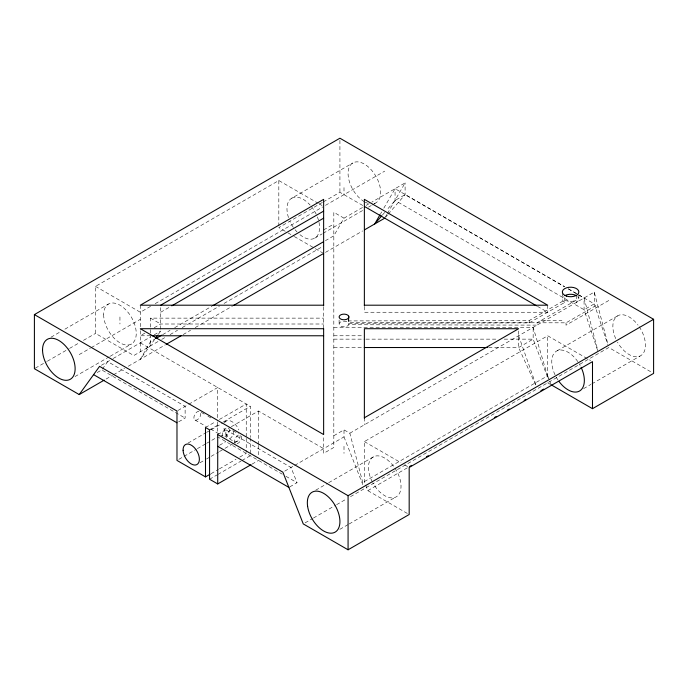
<?xml version="1.0" encoding="UTF-8"?>
<svg xmlns="http://www.w3.org/2000/svg" width="688" height="688" viewBox="0 0 688 688"><rect width="100%" height="100%" fill="white"/><g stroke="black" fill="none" stroke-linecap="round" stroke-linejoin="round"><path stroke-width="0.52" stroke-dasharray="3.44 2.58" d="M348.893 317.89L348.73 322.388L566.018 322.835L596.092 305.472L596.092 307.82M362.516 207.484L344 218.173L333.818 235.812L325.441 240.645M380.602 213.753L381.668 211.895M383.818 208.18L395.067 188.684L564.616 286.733L405.103 194.652L395.067 200.449L386.639 210.175M386.88 214.458L384.738 218.173L387.55 214.931M387.413 213.529L405.103 182.896L371.812 202.117M102.331 369.112L107.724 361.639L185.124 406.324L185.124 418.089L177.882 422.269M154.697 339.365L140.318 359.291L150.5 341.652L154.224 339.502M158.292 334.385L160.682 331.066L160.682 306.203M382.425 215.043L385.942 210.992M388.247 214.114L405.103 194.652L405.103 182.896M157.999 341.566L133.807 355.533L95.503 333.413L95.503 286.38L278.821 180.54L318.148 203.244M51.024 337.189L60.286 331.848M64.913 329.174L108.429 304.053M288.496 217.606A23.048 13.304 60 0 1 291.738 198.213L352.849 162.936M35.329 368.157L46.44 361.75M47.36 361.209L68.654 348.919M69.583 348.386L79.765 342.504M83.472 340.362L95.503 333.413M322.337 202.461L278.821 227.582L287.025 232.32M323.265 201.919L339.924 192.305L362.791 205.497M150.552 306.341L140.318 312.249L95.503 286.38M155.204 303.649L322.698 206.95M325.484 205.342L384.738 171.131M79.215 354.587L90.317 348.171M91.246 347.638L140.318 319.301M160.682 312.249L170.865 306.366M144.944 333.095L140.318 335.77L149.967 335.77M154.207 327.746L160.682 324.005L323.635 324.005M323.635 229.93L333.818 224.056M366.231 205.342L370.884 202.65M74.992 376.568L109.246 356.797M110.175 356.264L131.468 343.966M314.786 238.125L322.19 233.851M323.119 233.318L362.929 210.33M368.484 207.122L371.262 205.523M372.191 204.99L375.889 202.848M101.385 365.294L112.256 359.024M113.159 358.5L150.5 336.948M154.207 334.807L160.682 331.066M162.6 334.66L170.039 330.369M174.692 327.677L211.913 306.194M97.206 372.552L101.738 369.938L185.124 418.089M161.714 339.416L165.447 337.266M170.091 334.583L177.547 330.283M182.191 327.6L219.42 306.108M224.064 303.425L323.635 245.934M106.064 379.062L112.54 375.321M113.468 374.788L124.58 368.372M128.278 366.24L165.438 344.783M183.12 334.574L190.567 330.274M195.22 327.591L232.441 306.1M325.493 252.376L362.628 230.936M177.882 410.504L187.841 404.759M188.744 404.234L217.718 387.507L217.718 420.798M205.497 427.489L215.679 421.615M219.386 419.474L246.235 403.976L246.235 437.258M209.565 429.845L219.756 423.963M223.454 421.83L250.303 406.324L250.303 437.465M188.013 443.106L205.6 432.95M206.529 432.417L210.236 430.284M211.156 429.751L223.196 422.802M224.116 422.26L225.974 421.194M217.718 434.549L230.385 427.231M231.297 426.706L258.456 411.028L323.635 448.662M178.828 459.352L196.424 449.195M197.344 448.662L205.678 443.846M206.606 443.313L217.718 436.897L282.243 474.152M219.524 445.265L225.862 441.601M200.019 462.766L205.574 459.558M206.495 459.025L210.201 456.884M211.13 456.35L218.535 452.076M219.463 451.543L224.09 448.868M225.01 448.335L233.344 443.519M234.273 442.986L237.979 440.845M211.053 473.679L218.457 469.397M219.386 468.863L236.044 459.249M239.751 457.107L246.235 453.366M209.565 479.235L216.978 474.961M217.898 474.428L241.049 461.063M241.97 460.53L250.303 455.714L250.303 438.54M251.971 464.159L258.456 460.418M348.893 321.657L348.73 320.926L529.218 320.556L564.762 300.037A8.256 4.764 0 0 0 576.432 300.037L537.053 322.775L537.053 325.123L348.73 324.736A4.893 2.829 0 0 1 341.188 326.327A4.893 2.829 0 0 1 341.188 321.692A4.893 2.829 0 0 1 348.73 323.274L529.218 322.904L564.762 302.393L564.762 295.333M333.818 435.728L344 429.845L349.839 433.216L363.29 484.541M349.839 433.216L594.26 292.099L607.986 344.447M284.703 471.134L293.759 465.905M294.662 465.389L344 436.897L344 429.845M407.339 513.454L367.822 490.639L364.365 481.6L364.365 441.601L547.682 335.77L590.665 360.581M608.785 300.493L566.018 325.183L566.018 322.835M289.794 486.872L297.035 482.692L291.041 467.479L225.862 429.845L225.862 437.327M315.74 490.174L327.772 483.225M328.701 482.692L374.066 456.505M557.168 350.76L618.28 315.482M364.365 481.6L547.682 375.768L547.682 335.77M305.111 522.854L312.524 518.58M313.444 518.038L335.667 505.216M336.595 504.682L346.778 498.8M350.484 496.659L608.785 347.526L651.768 372.346M367.822 490.639L407.838 467.539M339.855 529.339L348.188 524.523M349.117 523.989L395.402 497.261M583.562 388.66L590.966 384.386M591.895 383.852L640.038 356.057M540.94 320.531L561.958 320.488M547.682 305.197L547.682 312.249L364.365 312.249L364.365 305.833M150.5 333.095L150.5 318.131L323.635 318.131M333.818 327.376L533.157 327.376L548.413 378.77M333.818 335.77L363.316 335.77M333.818 339.141L364.898 339.141M365.964 339.141L496.719 339.141M504.218 339.141L533.157 339.141L548.207 378.873M333.818 347.526L364.365 347.526M488.626 347.526L518.623 347.526L533.157 339.141L533.157 327.376M568.297 288.874L594.26 303.864L607.779 344.482M537.448 306.341L547.682 312.249M319.06 203.768L323.635 206.409M344 218.173L333.818 212.291L333.818 447.484L323.635 453.366L323.635 435.194M287.945 232.845L293.415 236.001M294.326 236.534L314.39 248.119M315.302 248.643L322.698 252.917M547.682 382.803L551.14 384.798M150.5 318.131L160.682 324.005M364.365 441.601L400.949 462.723M404.604 464.839L408.268 466.946M140.318 342.822L250.303 406.324M204.241 414.081L199.64 411.424A4.893 2.829 -60 0 0 194.025 416.524A4.893 2.829 -60 0 0 197.86 419.405A4.893 2.829 -60 0 0 200.234 411.871M207.922 416.206L211.603 418.33M233.137 430.765L238.573 433.896M195.048 420.058L206.09 426.431M210.691 429.088L222.645 435.994M285.941 476.294L297.035 482.692M568.322 288.874L584.078 297.981L597.795 350.33M535.634 384.919L518.623 347.526L518.623 330.739M344 436.897L362.8 484.662M547.682 375.768L550.753 383.801M518.623 335.77L536.322 385.753M597.588 350.364L584.078 309.738L584.078 297.981M594.26 292.099L594.26 303.864L584.078 309.738L395.067 200.449L395.067 188.684M578.857 294.989L578.857 299.022M576.432 295.333L576.432 302.393A8.256 4.764 0 0 0 577.748 296.64M562.345 292.968L562.345 299.022M529.218 320.556L529.218 322.904M364.365 417.779L364.365 424.823M348.73 317.684L348.73 324.736M344 187.6L344 194.652M344 446.306L344 453.366M339.924 140.326L339.924 192.305M339.107 319.98L339.107 324.005M323.635 306.9L323.635 329.887M278.821 180.54L278.821 225.44M258.456 411.028L258.456 444.319M258.456 445.385L258.456 456.127M246.235 438.333L246.235 452.291M217.718 421.873L217.718 435.831M150.5 334.162L150.5 345.178M140.318 305.197L140.318 329.776M140.318 330.73L140.318 351.774M119.944 316.953L119.944 324.005M367.762 203.252A23.048 13.304 60 0 1 365.216 202.177M364.365 201.713A23.048 13.304 60 0 1 348.825 168.259A23.048 13.304 60 0 1 373.713 172.877A23.048 13.304 60 0 1 374.289 203.545M639.212 326.766A23.048 13.304 60 0 1 641.293 355.326A23.048 13.304 60 0 1 617.514 342.203M615.708 338.634A23.048 13.304 60 0 1 617.506 315.887A23.048 13.304 60 0 1 638.06 325.149M395.007 468.21A23.048 13.304 60 0 1 396.684 496.573A23.048 13.304 60 0 1 372.896 482.976M372.423 482.09A23.048 13.304 60 0 1 372.552 457.357A23.048 13.304 60 0 1 393.871 466.576M558.002 380.051A23.048 13.304 60 0 1 555.921 376.611M555.027 374.822A23.048 13.304 60 0 1 557.71 350.536A23.048 13.304 60 0 1 580.182 365.483M319 222.387A23.048 13.304 60 0 1 299.048 233.911M297.027 231.959A23.048 13.304 60 0 1 295.118 229.766M293.346 227.375A23.048 13.304 60 0 1 289.915 221.252M291.738 198.213A23.048 13.304 60 0 1 310.15 205.101M311.415 206.581A23.048 13.304 60 0 1 316.188 214.183M317.374 216.909A23.048 13.304 60 0 1 318.802 221.493M564.762 302.393A8.256 4.764 0 0 1 563.446 296.64M240.112 435.315A11.524 6.656 60 0 1 232.32 440.621A11.524 6.656 60 0 1 223.832 426.723M224.752 422.501A11.524 6.656 60 0 1 238.848 429.94M229.147 429.045A4.893 2.829 -60 0 1 228.132 433.913A4.893 2.829 -60 0 1 224.314 436.674M222.972 436.08A4.893 2.829 -60 0 1 223.273 431.049A4.893 2.829 -60 0 1 227.41 427.738M241.368 436.097A4.893 2.829 -60 0 1 239.992 441.49A4.893 2.829 -60 0 1 235.786 443.579M235.193 443.132A4.893 2.829 -60 0 1 235.219 438.677A4.893 2.829 -60 0 1 238.779 434.945M232.828 430.688A4.893 2.829 -60 0 1 232.527 435.71A4.893 2.829 -60 0 1 228.39 439.03M226.653 437.723A4.893 2.829 -60 0 1 228.029 432.322A4.893 2.829 -60 0 1 232.234 430.241M103.656 314.605A23.048 13.304 60 0 0 128.097 345.006A23.048 13.304 60 0 0 128.097 312.421A23.048 13.304 60 0 0 103.656 314.605"/><path stroke-width="1.03" d="M380.06 214.682L374.702 223.97L381.728 215.86M551.14 384.798L592.497 408.681L653.6 373.403L653.6 319.301L339.924 138.211L34.4 314.597L34.4 368.699L79.215 394.568L99.579 366.343L176.979 411.028L176.979 460.418L205.497 476.887L210.124 474.213M155.29 338.539L157.69 335.211M160.682 305.197L323.635 211.113M171.794 305.833L323.635 218.173M156.081 338.427L161.663 335.202M212.85 305.653L323.584 241.72M79.215 394.568L104.206 380.137M166.367 344.249L181.262 335.649M233.37 305.567L323.635 253.451M364.485 229.861L384.738 218.173M205.497 476.887L205.497 427.489L209.565 429.845L209.565 479.235L217.718 483.939L251.043 464.701M364.365 417.779L518.623 328.726L364.365 328.709L364.365 418.39M34.4 314.597L348.076 495.695L653.6 319.301M409.695 466.464L411.562 465.389M426.448 456.789L428.306 455.714M494.38 417.573L496.237 416.498M507.409 410.057L509.266 408.982M524.153 400.382L526.019 399.307M540.906 390.715L543.692 389.098M217.718 483.939L217.718 434.549L282.897 472.183L303.262 523.921L348.076 549.789L409.179 514.512L409.179 467.479L592.497 361.639L592.497 408.681M323.635 305.197L140.318 305.197L323.635 199.357L323.635 305.833M364.365 305.197L547.682 305.197L364.365 199.357L364.365 305.833M152.108 335.77L323.635 335.77M364.365 347.526L487.56 347.526M364.365 206.409L536.52 305.799M93.585 374.642L176.979 422.793M217.718 446.306L288.883 487.396M348.73 316.222L348.73 317.684A4.893 2.829 0 0 1 341.188 319.266A4.893 2.829 0 0 1 341.188 314.64A4.893 2.829 0 0 1 348.73 316.222L348.73 318.105M348.076 495.695L348.076 549.789M581.085 367.272A23.048 13.304 60 0 1 579.95 390.775A23.048 13.304 60 0 1 559.155 381.668M564.762 295.651A8.256 4.764 0 0 1 576.432 295.651M323.635 328.709L140.318 328.709L323.635 434.549L323.635 328.709M307.631 506.48A23.048 13.304 60 0 0 334.299 532.546A23.048 13.304 60 0 0 328.959 497.458A23.048 13.304 60 0 0 307.631 506.48M42.544 349.882A23.048 13.304 60 0 0 66.985 380.283A23.048 13.304 60 0 0 66.985 347.698A23.048 13.304 60 0 0 42.544 349.882M566.473 296.089A8.256 4.764 0 0 0 578.857 291.961A8.256 4.764 0 0 0 566.473 287.833A8.256 4.764 0 0 0 566.473 296.089M183.094 450.244A11.524 6.656 60 0 0 195.607 465.002A11.524 6.656 60 0 0 195.005 448.378A11.524 6.656 60 0 0 183.094 450.244"/></g></svg>
